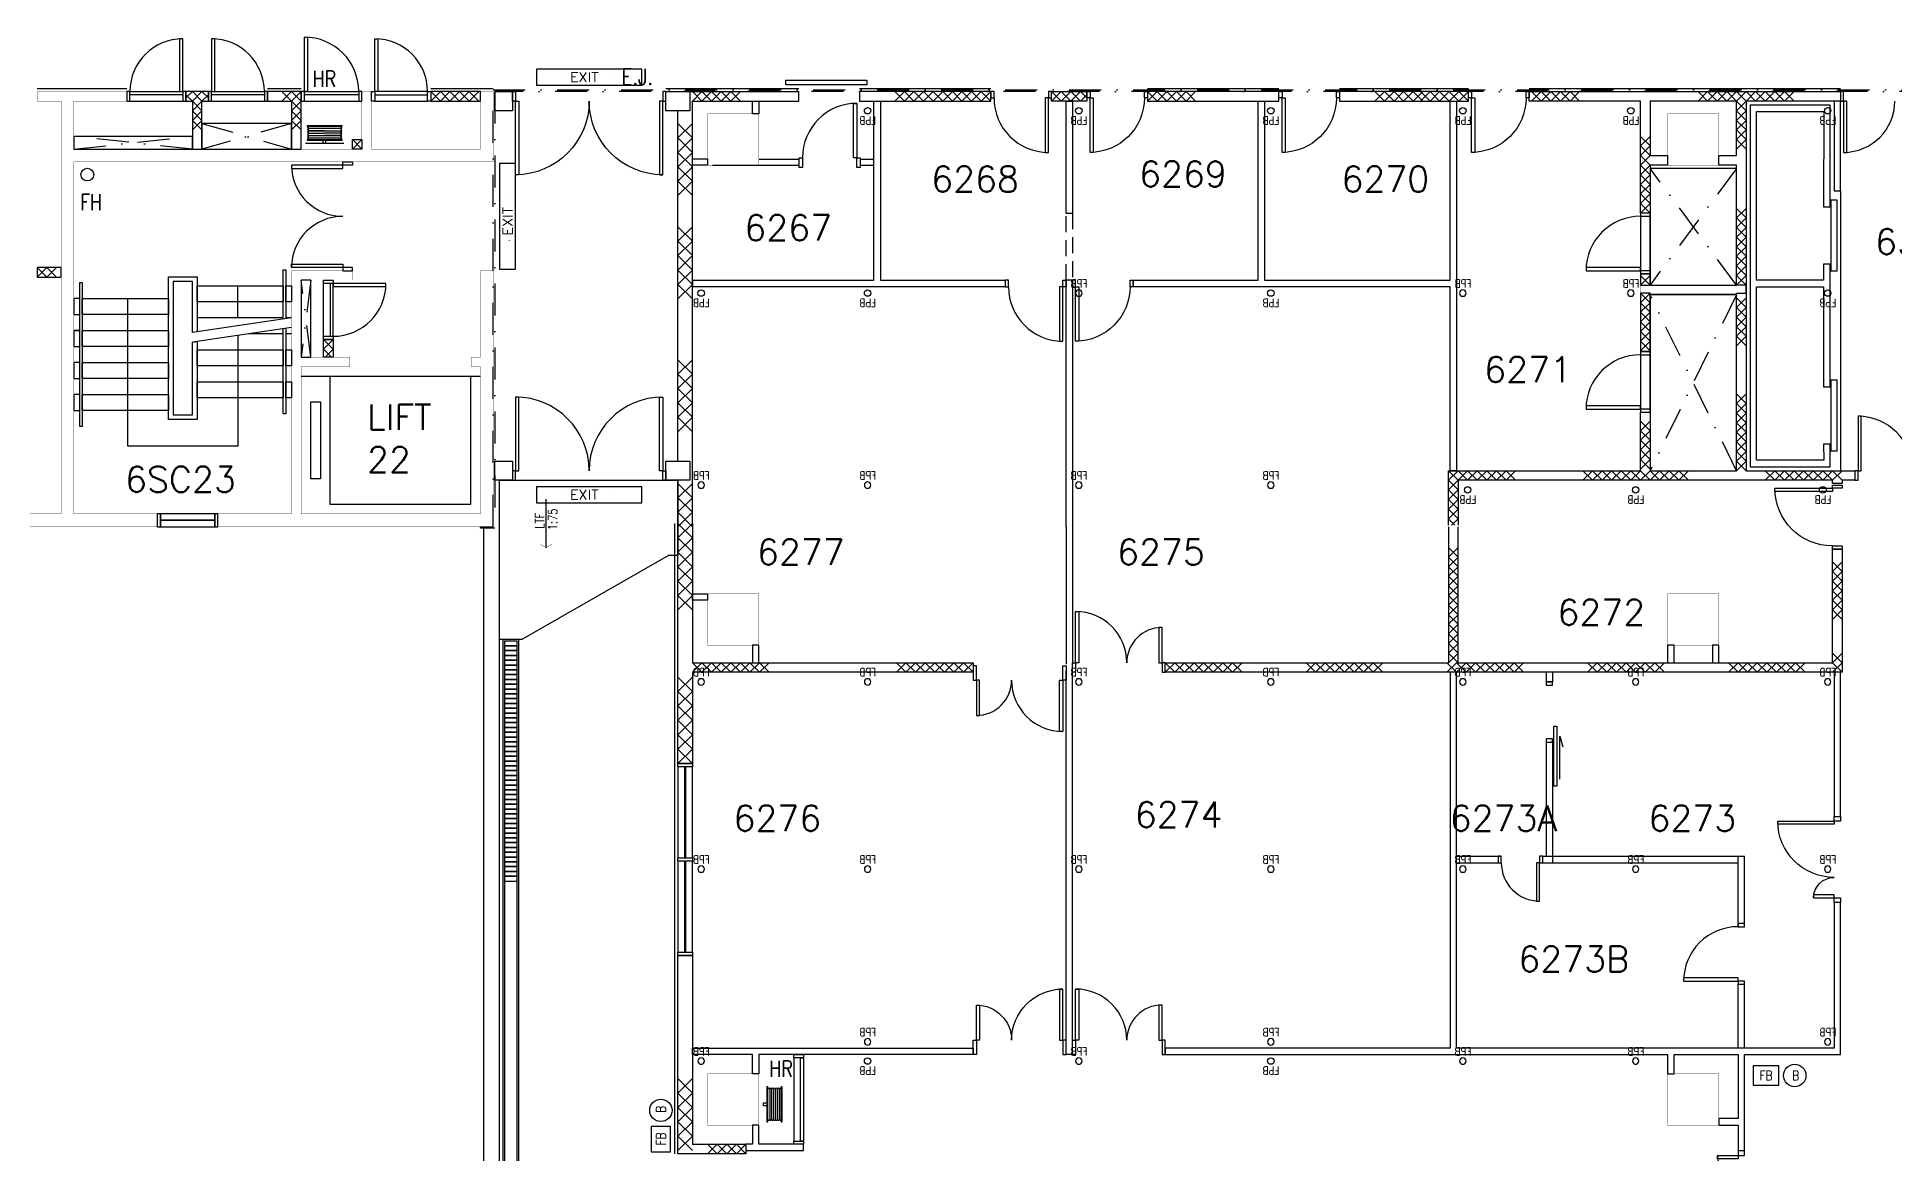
# Model space of a CAD drawing. Header units: millimetres. Extents: x -68474 to 336700, y -113450 to 53663.
# Drawn here: x 151125 to 180150, y -59350 to -41900 of the extents above; entities that cross this region are included whole.
import ezdxf

# ---------------------------------------------------------------- set-up
doc = ezdxf.new("R2010")
doc.units = ezdxf.units.MM
doc.header["$LTSCALE"] = 1000
for name, pattern in [('s5147a$0$DASHDOT', [1, 0.5, -0.25, 0, -0.25]), ('s5147a$0$DOT', [0.25, 0, -0.25]), ('s5147a$0$HIDDEN', [0.375, 0.25, -0.125])]:
    doc.linetypes.add(name, pattern=pattern)
for name, color, linetype in [('s5147a$0$11', 7, 'Continuous'), ('s5147a$0$17', 12, 'Continuous'), ('s5147a$0$20', 7, 'Continuous'), ('s5147a$0$22', 7, 'Continuous'), ('s5147a$0$23', 7, 'Continuous'), ('s5147a$0$25', 7, 'Continuous'), ('s5147a$0$30', 7, 'Continuous'), ('s5147a$0$39', 7, 'Continuous'), ('s5147a$0$41', 7, 'Continuous'), ('s5147a$0$42', 7, 'Continuous'), ('s5147a$0$45', 7, 'Continuous'), ('s5147a$0$56', 7, 'Continuous'), ('s5147a$0$6', 7, 'Continuous'), ('s5147a$0$9', 7, 'Continuous'), ('s5147a$0$EX_HAT', 7, 'Continuous'), ('s5147a$0$new_dr', 2, 'Continuous'), ('s5147a$0$ROOM-NO', 4, 'Continuous')]:
    doc.layers.add(name, color=color, linetype=linetype)
doc.styles.add('s5147a$0$STANDARD', font='romans.shx', dxfattribs={"width": 0.75})

# ---------------------------------------------------------------- blocks, each defined once
blk = doc.blocks.new('s5147a$0$CHAT15')
at = {"layer": 's5147a$0$22', "color": 14, "linetype": 'Continuous'}
for points in [[(0, 0), (0.15, 0.15), (0.3, 0), (0.45, 0.15), (0.6, 0), (0.75, 0.15)], [(0, 0.15), (0.15, 0), (0.3, 0.15), (0.45, 0), (0.6, 0.15), (0.75, 0)]]:
    blk.add_lwpolyline(points, dxfattribs=at)
blk = doc.blocks.new('s5147a$0$DM1450')
at = {"layer": 's5147a$0$30', "color": 4, "linetype": 'Continuous'}
for points in [[(0.05, 0.225), (0.05, 1.025), (0.1, 1.025), (0.1, 0.225)], [(1.4, 0.225), (1.4, 0.775), (1.35, 0.775), (1.35, 0.225)], [(0, 0), (0, 0.225), (0.05, 0.225), (0.05, 0)], [(1.45, 0), (1.45, 0.225), (1.4, 0.225), (1.4, 0)]]:
    blk.add_lwpolyline(points, close=True, dxfattribs=at)
for centre, radius, start, end in [((0.05, 0.225), 0.800001, 0, 90), ((1.400002, 0.225), 0.550001, 89.999997, 179.999997)]:
    blk.add_arc(centre, radius, start, end, dxfattribs=at)
blk = doc.blocks.new('s5147a$0$HR1')
at = {"layer": 's5147a$0$56', "color": 1, "linetype": 'Continuous'}
for p, q in [((-0.235, 0.245), (0.235, 0.245)), ((-0.235, 0.215), (0.235, 0.215)), ((-0.235, 0.185), (0.235, 0.185)), ((-0.235, 0.155), (0.235, 0.155)), ((-0.235, 0.125), (0.235, 0.125)), ((-0.235, 0.095), (0.235, 0.095))]:
    blk.add_line(p, q, dxfattribs=at)
for points in [[(-0.275, 0.275), (0.275, 0.275), (0.275, 0.29), (-0.275, 0.29)], [(-0.275, 0.05), (0.275, 0.05), (0.275, 0.065), (-0.275, 0.065)], [(-0.025, 0.05), (0.025, 0.05), (0.025, 0), (-0.025, 0)]]:
    blk.add_lwpolyline(points, close=True, dxfattribs=at)
for centre, start, end in [((-0.235, 0.26), 90, 270), ((-0.235, 0.23), 90, 270), ((-0.235, 0.2), 90, 270), ((-0.235, 0.17), 90, 270), ((-0.235, 0.14), 90, 270), ((-0.235, 0.11), 90, 270), ((-0.235, 0.08), 90, 270), ((0.235, 0.26), 270, 90), ((0.235, 0.23), 270, 90), ((0.235, 0.2), 270, 90), ((0.235, 0.17), 270, 90), ((0.235, 0.14), 270, 90), ((0.235, 0.11), 270, 90), ((0.235, 0.08), 270, 90)]:
    blk.add_arc(centre, 0.015, start, end, dxfattribs=at)
blk = doc.blocks.new('s5147a$0$H900')
at = {"layer": 's5147a$0$22', "color": 14, "linetype": 'Continuous'}
for points in [[(0, 0), (0.15, 0.15), (0.3, 0), (0.45, 0.15), (0.6, 0), (0.75, 0.15), (0.9, 0)], [(0, 0.15), (0.15, 0), (0.3, 0.15), (0.45, 0), (0.6, 0.15), (0.75, 0), (0.9, 0.15)]]:
    blk.add_lwpolyline(points, dxfattribs=at)
blk = doc.blocks.new('s5147a$0$H1200')
at = {"layer": 's5147a$0$22', "color": 14, "linetype": 'Continuous'}
for points in [[(0, 0), (0.15, 0.15), (0.3, 0), (0.45, 0.15), (0.6, 0), (0.75, 0.15), (0.9, 0), (1.05, 0.15), (1.2, 0)], [(0, 0.15), (0.15, 0), (0.3, 0.15), (0.45, 0), (0.6, 0.15), (0.75, 0), (0.9, 0.15), (1.05, 0), (1.2, 0.15)]]:
    blk.add_lwpolyline(points, dxfattribs=at)
blk = doc.blocks.new('s5147a$0$H300')
at = {"layer": 's5147a$0$22', "color": 1, "linetype": 'Continuous'}
for points in [[(0, 0), (0.15, 0.15), (0.3, 0)], [(0, 0.15), (0.15, 0), (0.3, 0.15)]]:
    blk.add_lwpolyline(points, dxfattribs=at)
blk = doc.blocks.new('s5147a$0$D1000B')
at = {"layer": 's5147a$0$30', "color": 14, "linetype": 'Continuous'}
for points in [[(0.05, 0.15), (0.1, 0.15), (0.1, 1.05), (0.05, 1.05)], [(0, 0), (0.05, 0), (0.05, 0.15), (0, 0.15)], [(0.95, 0), (1, 0), (1, 0.15), (0.95, 0.15)]]:
    blk.add_lwpolyline(points, close=True, dxfattribs=at)
blk.add_arc((0.05, 0.15), 0.9, 0, 90, dxfattribs=at)
blk = doc.blocks.new('s5147a$0$H600')
at = {"layer": 's5147a$0$22', "color": 14, "linetype": 'Continuous'}
for points in [[(0, 0), (0.15, 0.15), (0.3, 0), (0.45, 0.15), (0.6, 0)], [(0, 0.15), (0.15, 0), (0.3, 0.15), (0.45, 0), (0.6, 0.15)]]:
    blk.add_lwpolyline(points, dxfattribs=at)
blk = doc.blocks.new('s5147a$0$LTF75D')
at = {"layer": 's5147a$0$45', "color": 4, "linetype": 'Continuous'}
blk.add_line((0, -0.7586), (0, 0), dxfattribs=at)
at = {"layer": 's5147a$0$45', "color": 4, "linetype": 'Continuous', "const_width": 0.005}
blk.add_lwpolyline([(-0.0912, -0.7059), (0, -0.7586), (0.0914, -0.7059)], dxfattribs=at)
at = {"layer": 's5147a$0$45', "color": 4, "linetype": 'Continuous', "style": 's5147a$0$STANDARD', "width": 0.800142}
for s, p in [('LTF', (-0.0303, -0.4608)), ('1:75', (0.1735, -0.4844))]:
    blk.add_text(s, height=0.1406, rotation=90, dxfattribs=at).set_placement(p)
blk = doc.blocks.new('s5147a$0$FBB')
at = {"layer": 's5147a$0$56', "color": 1, "linetype": 'Continuous'}
blk.add_lwpolyline([(0, 0), (0.4, 0), (0.4, 0.3), (0, 0.3)], close=True, dxfattribs=at)
blk.add_circle((0.649901, 0.1497), 0.175, dxfattribs=at)
at = {"layer": 's5147a$0$56', "color": 1, "linetype": 'Continuous', "style": 's5147a$0$STANDARD', "width": 0.8}
for s, p in [('FB', (0.1007, 0.0747)), ('B', (0.6102, 0.0747))]:
    blk.add_text(s, height=0.15, dxfattribs=at).set_placement(p)
blk = doc.blocks.new('s5147a$0$FPB')
at = {"layer": 's5147a$0$45', "color": 15, "linetype": 'Continuous'}
blk.add_circle((0, 0), 0.05, dxfattribs=at)
at = {"layer": 's5147a$0$45', "color": 15, "linetype": 'Continuous', "style": 's5147a$0$STANDARD', "width": 0.8}
blk.add_text('FPB', height=0.125, dxfattribs=at).set_placement((-0.1323, 0.0875))
blk = doc.blocks.new('s5147a$0$D37')
at = {"layer": 's5147a$0$41', "color": 14, "linetype": 'Continuous'}
for points in [[(0.073, 0.1), (0.123, 0.1), (0.123, 0.98), (0.073, 0.98)], [(1.273, 0.1), (1.223, 0.1), (1.223, 0.42), (1.273, 0.42)], [(0, 0), (0.073, 0), (0.073, 0.1), (0, 0.1)], [(1.273, 0), (1.346, 0), (1.346, 0.1), (1.273, 0.1)]]:
    blk.add_lwpolyline(points, close=True, dxfattribs=at)
for centre, radius, start, end in [((0.073, 0.1), 0.880001, 0, 90), ((1.273002, 0.1), 0.320001, 90, 180)]:
    blk.add_arc(centre, radius, start, end, dxfattribs=at)
blk = doc.blocks.new('s5147a$0$D1700B')
at = {"layer": 's5147a$0$30', "color": 4, "linetype": 'Continuous'}
for points in [[(0, 0), (0.05, 0), (0.05, 0.95), (0.1, 0.95), (0.1, 0.15), (0, 0.15), (0, 0)], [(1.7, 0), (1.65, 0), (1.65, 0.95), (1.6, 0.95), (1.6, 0.15), (1.7, 0.15), (1.7, 0)]]:
    blk.add_lwpolyline(points, dxfattribs=at)
for centre, start, end in [((0.05, 0.15), 0, 90), ((1.650003, 0.15), 90, 180)]:
    blk.add_arc(centre, 0.800001, start, end, dxfattribs=at)
blk = doc.blocks.new('s5147a$0$HAT15')
at = {"layer": 's5147a$0$22', "color": 14, "linetype": 'Continuous'}
for p, q in [((0, 0), (0.15, 0.15)), ((0, 0.15), (0.15, 0))]:
    blk.add_line(p, q, dxfattribs=at)
blk = doc.blocks.new('s5147a$0$D950A')
at = {"layer": 's5147a$0$41', "color": 8, "linetype": 'Continuous'}
for points in [[(0.05, 0.1), (0.1, 0.1), (0.1, 0.95), (0.05, 0.95)], [(0.05, 0.1), (0, 0.1), (0, 0), (0.05, 0)], [(0.95, 0.1), (0.9, 0.1), (0.9, 0), (0.95, 0)]]:
    blk.add_lwpolyline(points, close=True, dxfattribs=at)
blk.add_arc((0.05, 0.1), 0.85, 0, 90, dxfattribs=at)
blk = doc.blocks.new('s5147a$0$D950')
at = {"layer": 's5147a$0$41', "color": 8, "linetype": 'Continuous'}
for points in [[(0.1, 0.95), (0.05, 0.95), (0.05, 0), (0, 0), (0, 0.1), (0.1, 0.1)], [(0.9, 0), (0.95, 0), (0.95, 0.1), (0.9, 0.1)]]:
    blk.add_lwpolyline(points, close=True, dxfattribs=at)
blk.add_arc((0.05, 0.1), 0.85, 0, 90, dxfattribs=at)
blk = doc.blocks.new('s5147a$0$D2400B')
at = {"layer": 's5147a$0$30', "color": 14, "linetype": 'Continuous'}
for points in [[(0.05, 0.15), (0.1, 0.15), (0.1, 1.3), (0.05, 1.3)], [(2.35, 0.15), (2.3, 0.15), (2.3, 1.3), (2.35, 1.3)], [(0, 0), (0.05, 0), (0.05, 0.15), (0, 0.15)], [(2.4, 0), (2.35, 0), (2.35, 0.15), (2.4, 0.15)]]:
    blk.add_lwpolyline(points, close=True, dxfattribs=at)
for centre, start, end in [((0.05, 0.15), 0, 90), ((2.350004, 0.15), 90, 180)]:
    blk.add_arc(centre, 1.150002, start, end, dxfattribs=at)
blk = doc.blocks.new('s5147a$0$H750')
at = {"layer": 's5147a$0$22', "color": 1, "linetype": 'Continuous'}
for points in [[(0, 0.15), (0.15, 0), (0.3, 0.15), (0.45, 0), (0.6, 0.15), (0.75, 0)], [(0, 0), (0.15, 0.15), (0.3, 0), (0.45, 0.15), (0.6, 0), (0.75, 0.15)]]:
    blk.add_lwpolyline(points, dxfattribs=at)
blk = doc.blocks.new('s5147a$0$H450')
at = {"layer": 's5147a$0$22', "color": 14, "linetype": 'Continuous'}
for points in [[(0, 0.15), (0.15, 0), (0.3, 0.15), (0.45, 0)], [(0, 0), (0.15, 0.15), (0.3, 0), (0.45, 0.15)]]:
    blk.add_lwpolyline(points, dxfattribs=at)
blk = doc.blocks.new('s5147a$0$D950B')
at = {"layer": 's5147a$0$30', "color": 14, "linetype": 'Continuous'}
for points in [[(0.05, 0.15), (0.1, 0.15), (0.1, 1), (0.05, 1)], [(0.05, 0.15), (0, 0.15), (0, 0), (0.05, 0)], [(0.95, 0.15), (0.9, 0.15), (0.9, 0), (0.95, 0)]]:
    blk.add_lwpolyline(points, close=True, dxfattribs=at)
blk.add_arc((0.05, 0.15), 0.85, 0, 90, dxfattribs=at)
blk = doc.blocks.new('s5147a$0$H150')
at = {"layer": 's5147a$0$22', "color": 1, "linetype": 'Continuous'}
for p, q in [((0, 0), (0.15, 0.15)), ((0, 0.15), (0.15, 0))]:
    blk.add_line(p, q, dxfattribs=at)
blk = doc.blocks.new('s5147a$0$EXIT')
at = {"layer": 's5147a$0$39', "color": 1, "linetype": 'Continuous'}
blk.add_lwpolyline([(-0.825, -0.25), (0.825, -0.25), (0.825, 0), (-0.825, 0)], close=True, dxfattribs=at)
at = {"layer": 's5147a$0$39', "color": 1, "linetype": 's5147a$0$DOT'}
for centre in [(-0.375001, -0.125), (0.375001, -0.125)]:
    blk.add_circle(centre, 0.025, dxfattribs=at)
at = {"layer": 's5147a$0$39', "color": 1, "linetype": 'Continuous', "style": 's5147a$0$STANDARD', "width": 1.1}
blk.add_text('EXIT', height=0.15, dxfattribs=at).set_placement((-0.3001, -0.2))
blk = doc.blocks.new('s5147a$0$HR')
at = {"layer": 's5147a$0$56', "color": 1, "linetype": 'Continuous'}
for p, q in [((-0.3, 0), (0.3, 0)), ((0.249, -0.0595), (-0.2491, -0.0671)), ((0.249, -0.0863), (-0.2491, -0.0939)), ((0.249, -0.1131), (-0.2491, -0.1207)), ((0.249, -0.1399), (-0.2491, -0.1475)), ((0.249, -0.1667), (-0.2491, -0.1743)), ((-0.2491, -0.201), (0.249, -0.1934)), ((0.249, -0.2202), (-0.2491, -0.2278)), ((0.249, -0.247), (-0.2491, -0.2546))]:
    blk.add_line(p, q, dxfattribs=at)
for points in [[(-0.275, -0.0575), (-0.275, -0.045), (0.275, -0.045), (0.275, -0.0575)], [(0.275, -0.2575), (0.275, -0.27), (-0.275, -0.27), (-0.275, -0.2575)], [(0.02, -0.0001), (0.02, -0.045), (-0.03, -0.045), (-0.03, -0.0001)]]:
    blk.add_lwpolyline(points, close=True, dxfattribs=at)
for centre, start, end in [((-0.2491, -0.08055), 89.999978, 269.999972), ((-0.2491, -0.107336), 89.999978, 269.999972), ((-0.2491, -0.134122), 89.999978, 269.999972), ((-0.2491, -0.160907), 89.999978, 269.999972), ((-0.2491, -0.187693), 89.999978, 269.999972), ((-0.2491, -0.214479), 89.999978, 269.999972), ((-0.2491, -0.241265), 89.999978, 269.999972), ((0.249, -0.07295), 270.000028, 90.000022), ((0.249, -0.099736), 270.000028, 90.000022), ((0.249, -0.126522), 270.000028, 90.000022), ((0.249, -0.153307), 270.000028, 90.000022), ((0.249, -0.180093), 270.000028, 90.000022), ((0.249, -0.206879), 270.000028, 90.000022), ((0.249, -0.233665), 270.000028, 90.000022)]:
    blk.add_arc(centre, 0.013393, start, end, dxfattribs=at)
at = {"layer": 's5147a$0$56', "color": 1, "linetype": 'Continuous', "style": 's5147a$0$STANDARD'}
blk.add_text('J.D.K.', height=0.0003, dxfattribs=at).set_placement((-0.2732, -0.2696))

msp = doc.modelspace()

# ---------------------------------------------------------------- linework, layer by layer
for p, q in [((163931.9, -42934.8), (163931.9, -43784.8)), ((163031.9, -43934.8), (163031.9, -43784.8)), ((163931.9, -43934.8), (163931.9, -43784.8))]:
    msp.add_line(p, q)
at = {"layer": 's5147a$0$11', "color": 14, "linetype": 's5147a$0$DASHDOT'}
for p, q in [((151700, -43650), (153550, -43450)), ((153550, -43650), (151700, -43450)), ((153700, -43250), (155100, -43650)), ((155100, -43250), (153700, -43650)), ((155399.6, -46900), (155249.6, -45700)), ((155399.6, -45700), (155250, -46900))]:
    msp.add_line(p, q, dxfattribs=at)
at = {"layer": 's5147a$0$11', "color": 2, "linetype": 's5147a$0$DASHDOT'}
for p, q in [((156200, -43500), (156050, -43650)), ((156050, -43500), (156200, -43650))]:
    msp.add_line(p, q, dxfattribs=at)
at = {"layer": 's5147a$0$11', "color": 14, "linetype": 'Continuous'}
msp.add_line((155250, -47200), (158050, -47200), dxfattribs=at)
at = {"layer": 's5147a$0$11', "color": 3, "linetype": 'Continuous', "const_width": 5}
for points in [[(153000, -49350), (153000, -49550), (148950, -49550), (148950, -49350), (151500, -49350), (151500, -42900), (151125, -42900), (151125, -42750), (152525, -42750), (152525, -42900), (151700, -42900), (151700, -43650), (156200, -43650), (156200, -42750), (156350, -42750), (156350, -43650), (158050, -43650), (158050, -42750), (158250, -42750), (158250, -43850), (151700, -43850), (151699.4, -49350), (153000, -49350)], [(153950, -49550), (153950, -49350), (155099.4, -49350), (155099.4, -45550), (156050, -45550), (156050, -45700), (155249.6, -45700), (155250, -46900), (156010, -46900), (156010, -47050), (155250, -47050), (155250, -49350), (158050, -49350), (158050, -47050), (157910, -47050), (157910, -46900), (158050, -46900), (158050, -45550), (158250, -45550), (158250, -49550), (153950, -49550)]]:
    msp.add_lwpolyline(points, dxfattribs=at)
at = {"layer": 's5147a$0$11', "color": 14, "linetype": 'Continuous'}
for points in [[(153450, -42750), (153450, -42900), (153550, -42900), (153550, -43650), (153700, -43650), (153700, -42900), (153800, -42900), (153800, -42750)], [(154725, -42750), (154725, -42900), (155100, -42900), (155100, -43650), (155250, -43650), (155250, -42750)], [(151125, -45650), (151500, -45650), (151500, -45500), (151125, -45500)]]:
    msp.add_lwpolyline(points, close=True, dxfattribs=at)
at = {"layer": 's5147a$0$11', "color": 2, "linetype": 'Continuous'}
for points in [[(151700, -43650), (153550, -43650), (153550, -43450), (151700, -43450)], [(153700, -43650), (155100, -43650), (155100, -43250), (153700, -43250)], [(156200, -43650), (156050, -43650), (156050, -43500), (156200, -43500)], [(155250, -46900), (155399.6, -46900), (155399.6, -45700), (155250, -45700)]]:
    msp.add_lwpolyline(points, close=True, dxfattribs=at)
at = {"layer": 's5147a$0$17', "color": 14, "linetype": 'Continuous'}
for p, q in [((164200, -45700), (164200, -42900)), ((164200, -42900), (164300, -42900)), ((164300, -42900), (164300, -45700)), ((167300, -42900), (167200, -42900)), ((167300, -42900), (167300, -44650)), ((162400, -43807.3), (163031.9, -43807.3)), ((163981.9, -43807.3), (164200, -43807.3)), ((163031.9, -43907.3), (161675.2, -43907.3)), ((164200, -43907.3), (163981.9, -43907.3)), ((179300, -44300), (179300, -48675)), ((161362, -45700), (161362, -45800)), ((161362, -45700), (164200, -45700)), ((161362, -45800), (161362, -45700)), ((166250, -45800), (161362, -45800)), ((164300, -45700), (166250, -45700)), ((166250, -45700), (166250, -45800)), ((167200, -49550), (167200, -51700)), ((174700, -51825), (174700, -51975)), ((174800, -51825), (174800, -51975)), ((174700, -51975), (174800, -51975)), ((174700, -52915), (174700, -54700)), ((174700, -52915), (174800, -52915)), ((174800, -52915), (174800, -54800)), ((173300, -54700), (174000, -54700)), ((173300, -54800), (174000, -54800)), ((174650, -54700), (177800, -54700)), ((174650, -54800), (174650, -54700)), ((174650, -54800), (177700, -54800)), ((177700, -55800), (177700, -54700)), ((177800, -55800), (177800, -54700)), ((177700, -57700), (177700, -56700)), ((177700, -56700), (177800, -56700)), ((177800, -57700), (177800, -56700))]:
    msp.add_line(p, q, dxfattribs=at)
at = {"layer": 's5147a$0$17'}
msp.add_line((173175, -48800), (173175, -48700), dxfattribs=at)
at = {"layer": 's5147a$0$17', "color": 14}
msp.add_lwpolyline([(164086.1, -42647.2), (162824.6, -42647.2), (162824.6, -42572.4), (164086.1, -42572.4)], close=True, dxfattribs=at)
at = {"layer": 's5147a$0$17', "color": 14, "linetype": 'Continuous'}
for points in [[(162400, -43100), (162300, -43100), (162300, -42900), (162400, -42900)], [(168250, -45800), (168250, -45700), (170200, -45700), (170200, -42900), (170300, -42900), (170300, -45700), (173200, -45700), (173200, -42900), (173303.2, -42900), (173300, -48675), (173200, -48675), (173200, -45800)], [(179300, -42900), (179200.4, -42900), (179200.4, -44300), (179300, -44300)], [(161600, -43900), (161362, -43900), (161362, -43800), (161600, -43800)], [(179147.5, -45549.6), (179247.5, -45549.6), (179247.5, -44449.6), (179147.5, -44449.6)], [(179147.8, -48362.5), (179247.8, -48362.5), (179247.8, -47262.5), (179147.8, -47262.5)], [(161362, -50600), (161600, -50600), (161600, -50700), (161362, -50700)], [(179200, -54077), (179300, -54077), (179300, -51825), (179200, -51825)], [(161362, -57700), (165750, -57700), (165750, -57800), (162400, -57800), (162400, -58100), (162300, -58100), (162300, -57800), (161362, -57800)], [(162200, -59300), (163100, -59300), (163100, -59200), (162400, -59200), (162400, -58900), (162300, -58900), (162300, -59200), (162200, -59200)]]:
    msp.add_lwpolyline(points, close=True, dxfattribs=at)
for points in [[(167200, -44650), (167200, -42900), (167300, -42900), (167300, -44650)], [(179137.5, -44549.6), (179137.9, -42962.5), (177887.5, -42962.5), (177887.5, -45799.6), (177887.5, -48612.5), (179137.9, -48612.5), (179137.8, -48262.5), (179037.8, -48262.5), (179037.9, -48512.5), (177987.5, -48512.5), (177987.5, -45799.6), (179037.5, -45799.6), (179037.8, -47362.5), (179137.8, -47362.5), (179137.5, -45449.6), (179037.5, -45449.6), (179037.5, -45699.6), (177987.5, -45699.6), (177987.5, -43062.5), (179037.9, -43062.5), (179037.5, -44549.6), (179137.5, -44549.6)], [(167200, -49550), (167200, -45700)], [(167300, -45700), (167300, -49550)], [(167300, -49550), (167300, -51700), (167300, -51700)], [(162400, -51675), (162400, -51400), (162300, -51400), (162300, -51675)], [(176700, -51675), (176700, -51400), (176600, -51400), (176600, -51675)], [(177400, -51675), (177400, -51400), (177300, -51400), (177300, -51675)], [(167300, -57800), (167200, -57800), (167200, -51800)], [(167300, -57800), (167300, -51800), (167300, -51800)], [(173200, -51825), (173200, -57700), (168750, -57700), (168750, -57800), (171725, -57800), (176600, -57800), (176600, -58100), (176700, -58100), (176700, -57800), (177700, -57800), (177700, -58800), (177400, -58800), (177400, -58900), (177700, -58900), (177700, -59300), (177800, -59300), (177800, -57800), (179300, -57800), (179300, -55423), (179200, -55423), (179200, -57700), (173300, -57700), (173300, -51825)]]:
    msp.add_lwpolyline(points, dxfattribs=at)
at = {"layer": 's5147a$0$17', "linetype": 's5147a$0$HIDDEN'}
msp.add_lwpolyline([(167200, -44650), (167300, -44650), (167300, -45700), (167200, -45700)], close=True, dxfattribs=at)
at = {"layer": 's5147a$0$20', "color": 14, "linetype": 'Continuous'}
for p, q in [((163025, -42900), (163025, -42750)), ((173175, -49550), (173175, -51675)), ((173325, -51675), (173325, -49550))]:
    msp.add_line(p, q, dxfattribs=at)
at = {"layer": 's5147a$0$20', "color": 14, "linetype": 's5147a$0$DASHDOT'}
for p, q in [((177675, -43950), (176325, -45775)), ((177675, -45775), (176325, -43950)), ((177675, -48675), (176325, -45925)), ((177675, -45925), (176325, -48675))]:
    msp.add_line(p, q, dxfattribs=at)
at = {"layer": 's5147a$0$20', "color": 1, "linetype": 'Continuous'}
for points in [[(158050.2, -42750), (157275.2, -42750), (157275.2, -42900), (158050.2, -42900)], [(155600, -46625), (155750, -46625), (155750, -46900), (155600, -46900)]]:
    msp.add_lwpolyline(points, close=True, dxfattribs=at)
at = {"layer": 's5147a$0$20', "color": 2, "linetype": 'Continuous'}
for points in [[(158549.9, -43050), (158275, -43050), (158275, -42750), (158549.9, -42750)], [(160949.9, -42750), (161325, -42750), (161325, -43050), (160949.9, -43050)], [(158549.8, -48825), (158274.9, -48825), (158274.9, -48525), (158549.8, -48525)], [(160949.8, -48525), (161324.9, -48525), (161324.9, -48825), (160949.8, -48825)]]:
    msp.add_lwpolyline(points, close=True, dxfattribs=at)
at = {"layer": 's5147a$0$20', "color": 14, "linetype": 'Continuous'}
for points in [[(161137, -49550), (161137, -48825), (160949.8, -48825), (160949.8, -48525), (161137, -48525), (161137, -43050), (160949.9, -43050), (160949.9, -42750), (163025, -42750)], [(161362, -49550), (161362, -42900), (163025, -42900)], [(173175, -49525), (173175, -48675), (176175, -48675), (176175, -47762.5), (176325, -47762.5), (176325, -48675), (177675, -48675), (177675, -45900), (177825, -45900), (177825, -45775), (177675, -45775), (177675, -43900), (177400, -43900), (177400, -43750), (177675, -43750), (177675, -42900), (176325, -42900), (176325, -43750), (176600, -43750), (176600, -43900), (176325, -43900), (176325, -44650), (176175, -44650), (176175, -42900), (174438, -42900), (174438, -42750), (179300, -42750), (179300, -42900), (177825, -42900), (177825, -48675), (179325, -48675), (179525, -48675), (179525, -48825), (179325, -48825), (179325, -48875), (179175, -48875), (179175, -48825), (173325, -48825), (173325, -49525)], [(161362, -53250), (161137, -53250), (161137, -49500)], [(161362, -49500), (161362, -51675), (165750, -51675), (165750, -51825), (161362, -51825), (161362, -53250)], [(173325, -51675), (179175, -51675), (179175, -49900), (179325, -49900), (179325, -51825), (168750, -51825), (168750, -51675), (173175, -51675)], [(161362, -56250), (161362, -59200), (162200, -59200), (162200, -59350), (161137, -59350), (161137, -56250), (161362, -56250)]]:
    msp.add_lwpolyline(points, dxfattribs=at)
for points in [[(163975, -42900), (166025, -42900), (166025, -42750), (163975, -42750)], [(166975, -42750), (167525, -42750), (167525, -42900), (166975, -42900)], [(168475, -42900), (170525, -42900), (170525, -42750), (168475, -42750)], [(171475, -42900), (173488, -42900), (173488, -42750), (171475, -42750)], [(176325, -45775), (177675, -45775), (177675, -43950), (176325, -43950)], [(176175, -45775), (176325, -45775), (176325, -45600), (176175, -45600)], [(176175, -46812.5), (176325, -46812.5), (176325, -45900), (176175, -45900)], [(176325, -48675), (177675, -48675), (177675, -45925), (176325, -45925)]]:
    msp.add_lwpolyline(points, close=True, dxfattribs=at)
at = {"layer": 's5147a$0$20', "color": 14, "linetype": 'Continuous', "const_width": 5}
msp.add_lwpolyline([(176175, -45775), (177825, -45775), (177825, -45900), (176175, -45900)], close=True, dxfattribs=at)
at = {"layer": 's5147a$0$22', "color": 1, "linetype": 'Continuous'}
for p, q in [((153450, -42850), (153550, -42750)), ((153450, -42800), (153550, -42900)), ((153700, -42750), (153800, -42850)), ((153700, -42900), (153800, -42800))]:
    msp.add_line(p, q, dxfattribs=at)
at = {"layer": 's5147a$0$22', "color": 14, "linetype": 'Continuous'}
for p, q in [((167125, -42750), (166975, -42900)), ((167125, -42900), (166975, -42750)), ((167275, -42900), (167125, -42750)), ((167275, -42750), (167125, -42900)), ((167425, -42750), (167275, -42900)), ((167425, -42900), (167275, -42750)), ((167525, -42850), (167425, -42750)), ((167525, -42800), (167425, -42900))]:
    msp.add_line(p, q, dxfattribs=at)
at = {"layer": 's5147a$0$22', "color": 1, "linetype": 'Continuous'}
for points in [[(155725, -46900), (155600, -46775), (155750, -46625)], [(155625, -46900), (155750, -46775), (155600, -46625)]]:
    msp.add_lwpolyline(points, dxfattribs=at)
at = {"layer": 's5147a$0$22', "color": 14, "linetype": 'Continuous'}
for points in [[(173275, -49525), (173175, -49425), (173325, -49275), (173175, -49125), (173325, -48975), (173175, -48825), (173325, -48675)], [(173225, -49525), (173325, -49425), (173175, -49275), (173325, -49125), (173175, -48975), (173325, -48825), (173175, -48675)]]:
    msp.add_lwpolyline(points, dxfattribs=at)
at = {"layer": 's5147a$0$23', "color": 14, "linetype": 'Continuous'}
for points in [[(158250, -72949.8), (158350, -72949.8), (158350.2, -48825)], [(158100.2, -49550), (158100.2, -71799.8), (158350, -71799.8)]]:
    msp.add_lwpolyline(points, dxfattribs=at)
at = {"layer": 's5147a$0$23', "color": 10, "linetype": 'Continuous'}
for points in [[(153000, -49550), (153050, -49550), (153050, -49350), (153000, -49350)], [(153050, -49445), (153900, -49445), (153900, -49350), (153050, -49350)], [(153050, -49550), (153900, -49550), (153900, -49455), (153050, -49455)], [(153900, -49550), (153950, -49550), (153950, -49350), (153900, -49350)], [(161362, -53300), (161137, -53300), (161137, -53250), (161362, -53250)], [(161243.8, -53300), (161137, -53300), (161137, -54725), (161243.8, -54725)], [(161362, -53300), (161255.1, -53300), (161255.1, -54725), (161362, -54725)], [(161362, -54775), (161137, -54775), (161137, -54725), (161362, -54725)], [(161243.8, -54775), (161137, -54775), (161137, -56200), (161243.8, -56200)], [(161362, -54775), (161255.1, -54775), (161255.1, -56200), (161362, -56200)], [(161362, -56250), (161137, -56250), (161137, -56200), (161362, -56200)]]:
    msp.add_lwpolyline(points, close=True, dxfattribs=at)
at = {"layer": 's5147a$0$25', "color": 10, "linetype": 'Continuous'}
for p, q in [((151125, -42700), (152525, -42700)), ((154725, -42700), (155250, -42700)), ((157275.2, -42700), (158250, -42700)), ((160949.9, -42700), (163025, -42700)), ((163975, -42700), (166025, -42700)), ((168475, -42700), (170525, -42700)), ((171475, -42700), (173488, -42700)), ((174438, -42700), (179300, -42700)), ((154259.4, -46285), (154259.4, -45785)), ((152539.8, -48289.5), (152539.8, -45985)), ((155099.2, -46285), (153549.6, -46515.6)), ((155100, -46436.6), (153549.6, -46667.4)), ((154969.2, -46285), (153624.7, -46285)), ((155099.2, -46285), (155009.2, -46285)), ((151700, -46485), (151790, -46485)), ((154259.4, -46561.7), (154259.4, -48289.5)), ((154969.2, -46535), (154439, -46535)), ((155099.2, -46535), (155009.2, -46535)), ((151700, -46735), (151790, -46735)), ((154259.4, -48289.5), (152539.8, -48289.5))]:
    msp.add_line(p, q, dxfattribs=at)
at = {"layer": 's5147a$0$25', "color": 4, "linetype": 'Continuous'}
msp.add_line((161087, -59350), (161087, -49500), dxfattribs=at)
at = {"layer": 's5147a$0$25', "color": 14, "linetype": 'Continuous'}
for points in [[(176175, -45600), (176325, -45600), (176325, -44650), (176175, -44650)], [(176175, -47762.5), (176325, -47762.5), (176325, -46812.5), (176175, -46812.5)]]:
    msp.add_lwpolyline(points, close=True, dxfattribs=at)
at = {"layer": 's5147a$0$25', "color": 10, "linetype": 'Continuous'}
for points in [[(154969.2, -46305), (154969.2, -45535), (155009.2, -45535), (155009.2, -46298.8)], [(155009.2, -46450.6), (155009.2, -47785), (154970, -47785), (154970, -46456.6)]]:
    msp.add_lwpolyline(points, dxfattribs=at)
for points in [[(151790, -45735), (151830, -45735), (151830, -47985), (151790, -47985)], [(153624.6, -46504.4), (153549.6, -46515.6), (153550, -45720), (153249.6, -45720), (153249.6, -47800), (153549.6, -47800), (153549.6, -46667.4), (153624.6, -46656.2), (153624.6, -47875), (153174.6, -47875), (153174.6, -45645), (153625, -45645)], [(154969.2, -46035), (153624.6, -46035), (153624.6, -45785), (154969.2, -45785)], [(155099.2, -46035), (155009.2, -46035), (155009.2, -45785), (155099.2, -45785)], [(151700, -46235), (151790, -46235), (151790, -45985), (151700, -45985)], [(153174.6, -46235), (151830, -46235), (151830, -45985), (153174.6, -45985)], [(151700, -46735), (151790, -46735), (151790, -46485), (151700, -46485)], [(153174.6, -46735), (151830, -46735), (151830, -46485), (153174.6, -46485)], [(151700, -47235), (151790, -47235), (151790, -46985), (151700, -46985)], [(153174.6, -47235), (151830, -47235), (151830, -46985), (153174.6, -46985)], [(154969.2, -47035), (153624.6, -47035), (153624.6, -46785), (154969.2, -46785)], [(155099.2, -47035), (155009.2, -47035), (155009.2, -46785), (155099.2, -46785)], [(154969.2, -47535), (153624.6, -47535), (153624.6, -47285), (154969.2, -47285)], [(155099.2, -47535), (155009.2, -47535), (155009.2, -47285), (155099.2, -47285)], [(151700, -47735), (151790, -47735), (151790, -47485), (151700, -47485)], [(153174.6, -47735), (151830, -47735), (151830, -47485), (153174.6, -47485)]]:
    msp.add_lwpolyline(points, close=True, dxfattribs=at)
at = {"layer": 's5147a$0$30', "color": 7, "linetype": 'Continuous'}
for p, q in [((152575, -42900), (153400, -42900)), ((153850, -42900), (154675, -42900)), ((156400, -42900), (157225.2, -42900)), ((163881.9, -43784.8), (163881.9, -42934.8)), ((163881.9, -42934.8), (163931.9, -42934.8)), ((163031.9, -43784.8), (163081.9, -43784.8)), ((163081.9, -43784.8), (163081.9, -43934.8)), ((163931.9, -43784.8), (163881.9, -43784.8)), ((163931.9, -43784.8), (163981.9, -43784.8)), ((163981.9, -43784.8), (163981.9, -43934.8)), ((163081.9, -43934.8), (163031.9, -43934.8)), ((163981.9, -43934.8), (163931.9, -43934.8)), ((155600, -46575), (155600, -45750)), ((162950, -57850), (162950, -59150))]:
    msp.add_line(p, q, dxfattribs=at)
for points in [[(153400, -42750), (153400, -41925), (153350, -41925), (153350, -42750)], [(153850, -41925), (153850, -42750), (153900, -42750), (153900, -41925)], [(155300, -42750), (155300, -41900), (155350, -41900), (155350, -42750)], [(156400, -42750), (156400, -41924.8), (156450, -41924.8), (156450, -42750)], [(152525, -42900), (152575, -42900), (152575, -42750), (152525, -42750)], [(152575, -42750), (153400, -42750), (153400, -42800), (152575, -42800)], [(153400, -42900), (153450, -42900), (153450, -42750), (153400, -42750)], [(153800, -42900), (153850, -42900), (153850, -42750), (153800, -42750)], [(153850, -42750), (154675, -42750), (154675, -42800), (153850, -42800)], [(154675, -42900), (154725, -42900), (154725, -42750), (154675, -42750)], [(156350, -42750), (156400, -42750), (156400, -42900), (156350, -42900)], [(157225.2, -42750), (156400, -42750), (156400, -42800), (157225.2, -42800)], [(157225.2, -42750), (157275.2, -42750), (157275.2, -42900), (157225.2, -42900)], [(179300, -42750), (179300, -42900), (179350, -42900), (179350, -42750)], [(179350, -42900), (179350, -43700), (179400, -43700), (179400, -42900)], [(155749.6, -45750), (155599.6, -45750), (155599.6, -45700), (155749.6, -45700)], [(155749.6, -45750), (155701, -45750), (155701, -46575), (155749.6, -46575)], [(155749.6, -45750), (155749.6, -45798.6), (156574.6, -45798.6), (156574.6, -45750)], [(155750, -46625), (155600, -46625), (155600, -46575), (155750, -46575)], [(167350, -51675), (167350, -50875), (167400, -50875), (167400, -51675)], [(168700, -51675), (168700, -51125), (168650, -51125), (168650, -51675)], [(167300, -51825), (167300, -51675), (167350, -51675), (167350, -51825)], [(168750, -51825), (168750, -51675), (168700, -51675), (168700, -51825)], [(163100, -57850), (162950, -57850), (162950, -57800), (163100, -57800)], [(163100, -59150), (163050, -59150), (163050, -57850), (163100, -57850)], [(163100, -59200), (162950, -59200), (162950, -59150), (163100, -59150)]]:
    msp.add_lwpolyline(points, close=True, dxfattribs=at)
for centre, radius, start, end in [((153400, -42750), 825, 90, 180), ((153850, -42750), 825, 0, 90), ((155300, -42750), 850, 0, 90), ((156400, -42750), 825.2, 0, 90), ((179350, -42900), 800, 270, 0), ((155749.6, -45750), 825, 270.02778, 0), ((167350, -51675), 800, 0, 90), ((168700, -51675), 550, 90, 180)]:
    msp.add_arc(centre, radius, start, end, dxfattribs=at)
msp.add_ellipse((163931.9, -43784.8), major_axis=(601, 601), ratio=1, start_param=0.7853982, end_param=2.3561945, dxfattribs=at)
at = {"layer": 's5147a$0$41', "color": 8, "linetype": 'Continuous'}
for p, q in [((174000, -54700), (173950, -54700)), ((173950, -54700), (173950, -54800)), ((173950, -54800), (174000, -54800)), ((174000, -54800), (174000, -54700)), ((174600, -54800), (174550, -54800)), ((174550, -54800), (174550, -55400)), ((174650, -54700), (174600, -54700)), ((174600, -54700), (174600, -54800)), ((174600, -55400), (174600, -54800)), ((174600, -54800), (174650, -54800)), ((174650, -54800), (174650, -54700)), ((174550, -55400), (174600, -55400))]:
    msp.add_line(p, q, dxfattribs=at)
msp.add_ellipse((174600, -54800), major_axis=(-424.3, 424.3), ratio=1, start_param=0.7853982, end_param=2.3561945, dxfattribs=at)
at = {"layer": 's5147a$0$42', "color": 14, "linetype": 'Continuous'}
msp.add_lwpolyline([(155700, -47200), (155700, -49200), (157900, -49200), (157900, -47200)], dxfattribs=at)
msp.add_lwpolyline([(155400, -47600), (155550, -47600), (155550, -48800), (155400, -48800)], close=True, dxfattribs=at)
at = {"layer": 's5147a$0$45', "color": 4, "linetype": 'Continuous'}
msp.add_lwpolyline([(158350.2, -48825), (161136.5, -48825), (161137.7, -50000), (160987.7, -50000), (158700.2, -51312), (158350.2, -51312)], dxfattribs=at)
at = {"layer": 's5147a$0$45', "color": 14, "linetype": 'Continuous'}
for points in [[(158400.8, -108749.8), (158650.4, -108749.8), (158650.8, -51312), (158400.8, -51312)], [(158425.8, -108724.8), (158625.4, -108724.8), (158625.8, -51337), (158425.8, -51337)], [(158625.8, -51337), (158425.8, -51337), (158425.8, -51412), (158625.8, -51412)], [(158625.8, -51412), (158425.8, -51412), (158425.8, -51487), (158625.8, -51487)], [(158625.8, -51487), (158425.8, -51487), (158425.8, -51562), (158625.8, -51562)], [(158625.8, -51562), (158425.8, -51562), (158425.8, -51637), (158625.8, -51637)], [(158625.8, -51637), (158425.8, -51637), (158425.8, -51712), (158625.8, -51712)], [(158625.8, -51712), (158425.8, -51712), (158425.8, -51787), (158625.8, -51787)], [(158625.8, -51787), (158425.8, -51787), (158425.8, -51862), (158625.8, -51862)], [(158625.8, -51862), (158425.8, -51862), (158425.8, -51937), (158625.8, -51937)], [(158625.8, -51937), (158425.8, -51937), (158425.8, -52012), (158625.8, -52012)], [(158625.8, -52012), (158425.8, -52012), (158425.8, -52087), (158625.8, -52087)], [(158625.8, -52087), (158425.8, -52087), (158425.8, -52162), (158625.8, -52162)], [(158625.8, -52162), (158425.8, -52162), (158425.8, -52237), (158625.8, -52237)], [(158625.8, -52237), (158425.8, -52237), (158425.8, -52312), (158625.8, -52312)], [(158625.8, -52312), (158425.8, -52312), (158425.8, -52387), (158625.8, -52387)], [(158625.8, -52387), (158425.8, -52387), (158425.8, -52462), (158625.8, -52462)], [(158625.8, -52462), (158425.8, -52462), (158425.8, -52537), (158625.8, -52537)], [(158625.8, -52537), (158425.8, -52537), (158425.8, -52612), (158625.8, -52612)], [(158625.8, -52612), (158425.8, -52612), (158425.8, -52687), (158625.8, -52687)], [(158625.8, -52687), (158425.8, -52687), (158425.8, -52762), (158625.8, -52762)], [(158625.8, -52762), (158425.8, -52762), (158425.8, -52837), (158625.8, -52837)], [(158625.8, -52837), (158425.8, -52837), (158425.8, -52912), (158625.8, -52912)], [(158625.8, -52912), (158425.8, -52912), (158425.8, -52987), (158625.8, -52987)], [(158625.8, -52987), (158425.8, -52987), (158425.8, -53062), (158625.8, -53062)], [(158625.8, -53062), (158425.8, -53062), (158425.8, -53137), (158625.8, -53137)], [(158625.8, -53137), (158425.8, -53137), (158425.8, -53212), (158625.8, -53212)], [(158625.8, -53212), (158425.8, -53212), (158425.8, -53287), (158625.8, -53287)], [(158625.8, -53287), (158425.8, -53287), (158425.8, -53362), (158625.8, -53362)], [(158625.8, -53362), (158425.8, -53362), (158425.8, -53437), (158625.8, -53437)], [(158625.8, -53437), (158425.8, -53437), (158425.8, -53512), (158625.8, -53512)], [(158625.8, -53512), (158425.8, -53512), (158425.8, -53587), (158625.8, -53587)], [(158625.8, -53587), (158425.8, -53587), (158425.8, -53662), (158625.8, -53662)], [(158625.8, -53662), (158425.8, -53662), (158425.8, -53737), (158625.8, -53737)], [(158625.8, -53737), (158425.8, -53737), (158425.8, -53812), (158625.8, -53812)], [(158625.8, -53812), (158425.8, -53812), (158425.8, -53887), (158625.8, -53887)], [(158625.8, -53887), (158425.8, -53887), (158425.8, -53962), (158625.8, -53962)], [(158625.8, -53962), (158425.8, -53962), (158425.8, -54037), (158625.8, -54037)], [(158625.8, -54037), (158425.8, -54037), (158425.8, -54112), (158625.8, -54112)], [(158625.8, -54112), (158425.8, -54112), (158425.8, -54187), (158625.8, -54187)], [(158625.8, -54187), (158425.8, -54187), (158425.8, -54262), (158625.8, -54262)], [(158625.8, -54262), (158425.8, -54262), (158425.8, -54337), (158625.8, -54337)], [(158625.8, -54337), (158425.8, -54337), (158425.8, -54412), (158625.8, -54412)], [(158625.8, -54412), (158425.8, -54412), (158425.8, -54487), (158625.8, -54487)], [(158625.8, -54487), (158425.8, -54487), (158425.8, -54562), (158625.8, -54562)], [(158625.8, -54562), (158425.8, -54562), (158425.8, -54637), (158625.8, -54637)], [(158625.8, -54637), (158425.8, -54637), (158425.8, -54712), (158625.8, -54712)], [(158625.8, -54712), (158425.8, -54712), (158425.8, -54787), (158625.8, -54787)], [(158625.8, -54787), (158425.8, -54787), (158425.8, -54862), (158625.8, -54862)], [(158625.8, -54862), (158425.8, -54862), (158425.8, -54937), (158625.8, -54937)], [(158625.8, -54937), (158425.8, -54937), (158425.8, -55012), (158625.8, -55012)], [(158625.8, -55012), (158425.8, -55012), (158425.8, -55087), (158625.8, -55087)]]:
    msp.add_lwpolyline(points, close=True, dxfattribs=at)
at = {"layer": 's5147a$0$56', "color": 4, "linetype": 'Continuous'}
msp.add_line((155300, -42900), (156150, -42900), dxfattribs=at)
for points in [[(155250, -42900), (155300, -42900), (155300, -42750), (155250, -42750)], [(155300, -42750), (156150, -42750), (156150, -42800), (155300, -42800)], [(156150, -42900), (156200, -42900), (156200, -42750), (156150, -42750)]]:
    msp.add_lwpolyline(points, close=True, dxfattribs=at)
at = {"layer": 's5147a$0$56', "color": 1, "linetype": 'Continuous'}
msp.add_circle((151908.7, -44047.4), 100, dxfattribs=at)
msp.add_circle((151908.7, -44047.4), 100, dxfattribs=at)
at = {"layer": 's5147a$0$6', "color": 1, "linetype": 'Continuous', "const_width": 5}
msp.add_lwpolyline([(161600, -43900), (162400, -43900), (162400, -43100), (161600, -43100)], close=True, dxfattribs=at)
at = {"layer": 's5147a$0$6', "color": 14, "linetype": 'Continuous', "const_width": 5}
msp.add_lwpolyline([(176600, -43900), (177400, -43900), (177400, -43100), (176600, -43100)], close=True, dxfattribs=at)
at = {"layer": 's5147a$0$6', "color": 3, "linetype": 'Continuous', "const_width": 5}
for points in [[(161600, -51400), (162400, -51400), (162400, -50600), (161600, -50600)], [(176600, -51400), (177400, -51400), (177400, -50600), (176600, -50600)], [(161600, -58900), (162400, -58900), (162400, -58100), (161600, -58100)], [(176600, -58900), (177400, -58900), (177400, -58100), (176600, -58100)]]:
    msp.add_lwpolyline(points, close=True, dxfattribs=at)
at = {"layer": 's5147a$0$9', "color": 1, "linetype": 's5147a$0$DASHDOT'}
msp.add_lwpolyline([(158050, -49575), (158050, -49550), (158249.9, -49550), (158249.9, -42725), (201749.8, -42725), (201749.8, -49550), (201949.8, -49550), (201949.8, -49575), (201724.8, -49575), (201724.8, -42750), (158275, -42750), (158275, -49575)], close=True, dxfattribs=at)
at = {"layer": 's5147a$0$EX_HAT'}
msp.add_line((174916, -52821), (174963, -52991), dxfattribs=at)
at = {"layer": 's5147a$0$new_dr', "color": 1}
msp.add_line((174916, -53495), (174916, -52821), dxfattribs=at)
for points in [[(174800, -52025), (174800, -51975), (174700, -51975), (174700, -52025)], [(174823, -53603), (174823, -52668), (174868, -52668), (174868, -53603)], [(174800, -52915), (174800, -52865), (174700, -52865), (174700, -52915)]]:
    msp.add_lwpolyline(points, close=True, dxfattribs=at)

# ---------------------------------------------------------------- block references
at = {"xscale": 999.9979999999999, "yscale": 999.9979999999999, "zscale": 1000}
for name, p in [('s5147a$0$EXIT', (159750, -42400)), ('s5147a$0$HAT15', (153550, -42900)), ('s5147a$0$HAT15', (153550, -43050)), ('s5147a$0$HAT15', (154950, -42900)), ('s5147a$0$HAT15', (155100, -42900)), ('s5147a$0$HAT15', (155100, -43050)), ('s5147a$0$H750', (157275.2, -42900)), ('s5147a$0$HAT15', (153550, -43200)), ('s5147a$0$HAT15', (153550, -43350)), ('s5147a$0$HAT15', (155100, -43200)), ('s5147a$0$HAT15', (155100, -43350)), ('s5147a$0$HAT15', (151125, -45650)), ('s5147a$0$HAT15', (151275, -45650)), ('s5147a$0$H900', (173325, -48825)), ('s5147a$0$CHAT15', (176175, -48825)), ('s5147a$0$EXIT', (159750, -48925)), ('s5147a$0$LTF75D', (159078, -49119.3)), ('s5147a$0$H1200', (161362, -51825)), ('s5147a$0$FBB', (177935.6, -58275.6))]:
    msp.add_blockref(name, p, dxfattribs=at)
at = {"zscale": 1000}
for name, p, xscale, yscale, rotation in [('s5147a$0$CHAT15', (162112, -42750), 999.9979999999999, 999.9979999999999, 180), ('s5147a$0$CHAT15', (165275, -42750), 999.9979999999999, 999.9979999999999, 180), ('s5147a$0$CHAT15', (166025, -42750), 999.9979999999999, 999.9979999999999, 180), ('s5147a$0$CHAT15', (169225, -42750), 999.9979999999999, 999.9979999999999, 180), ('s5147a$0$CHAT15', (172775, -42750), 999.9979999999999, 999.9979999999999, 180), ('s5147a$0$CHAT15', (173488, -42750), 999.9979999999999, 999.9979999999999, 180), ('s5147a$0$CHAT15', (175225, -42750), 999.9979999999999, 999.9979999999999, 180), ('s5147a$0$CHAT15', (177825, -42750), 999.9979999999999, 999.9979999999999, 180), ('s5147a$0$CHAT15', (177675, -42900), 999.9979999999999, 999.9979999999999, 270), ('s5147a$0$CHAT15', (178575, -42750), 999.9979999999999, 999.9979999999999, 180), ('s5147a$0$FPB', (164100.2, -43050), 999.9979999999999, 999.9979999999999, 180), ('s5147a$0$FPB', (167400.2, -43050), 999.9979999999999, 999.9979999999999, 180), ('s5147a$0$FPB', (170400.2, -43050), 999.9979999999999, 999.9979999999999, 180), ('s5147a$0$FPB', (173400.2, -43050), 999.9979999999999, 999.9979999999999, 180), ('s5147a$0$FPB', (176025.2, -43050), 999.9979999999999, 999.9979999999999, 180), ('s5147a$0$FPB', (179100.2, -43050), 999.9979999999999, 999.9979999999999, 180), ('s5147a$0$HR', (155617, -43555.3), -999.9979999999999, 999.9979999999999, 180), ('s5147a$0$CHAT15', (161362, -44375), 1499.997, 1499.997, 90), ('s5147a$0$H1200', (176325, -44650), 999.9979999999999, 999.9979999999999, 90), ('s5147a$0$EXIT', (158350, -44700), 999.9979999999999, 999.9979999999999, 90), ('s5147a$0$H1200', (177825, -45775), 999.9979999999999, 999.9979999999999, 90), ('s5147a$0$CHAT15', (161362, -45989.3), 1499.997, 1499.997, 90), ('s5147a$0$FPB', (161499.7, -45900), 999.9979999999999, 999.9979999999999, 180), ('s5147a$0$FPB', (164100.2, -45900), 999.9979999999999, 999.9979999999999, 180), ('s5147a$0$FPB', (167400.2, -45900), 999.9979999999999, -999.9979999999999, 180), ('s5147a$0$FPB', (170400.2, -45900), 999.9979999999999, 999.9979999999999, 180), ('s5147a$0$FPB', (173400.2, -45900), 999.9979999999999, -999.9979999999999, 180), ('s5147a$0$FPB', (176025.2, -45900), 999.9979999999999, -999.9979999999999, 180), ('s5147a$0$H150', (176325, -45775), 999.9979999999999, 999.9979999999999, 90), ('s5147a$0$FPB', (179100.2, -45900), 999.9979999999999, 999.9979999999999, 180), ('s5147a$0$H900', (176175, -45900), 999.9979999999999, 999.9979999999999, 270), ('s5147a$0$CHAT15', (177675, -45975), 999.9979999999999, 999.9979999999999, 270), ('s5147a$0$CHAT15', (161362, -48065.5), 1499.997, 1499.997, 90), ('s5147a$0$H1200', (177825, -48675), 999.9979999999999, 999.9979999999999, 90), ('s5147a$0$CHAT15', (176325, -48650), 999.9979999999999, 999.9979999999999, 90), ('s5147a$0$FPB', (161499.7, -48900), 999.9979999999999, -999.9979999999999, 180), ('s5147a$0$FPB', (164100.2, -48900), 999.9979999999999, -999.9979999999999, 180), ('s5147a$0$FPB', (167400.2, -48900), 999.9979999999999, -999.9979999999999, 180), ('s5147a$0$FPB', (170400.2, -48900), 999.9979999999999, -999.9979999999999, 180), ('s5147a$0$H900', (176175, -48675), 999.9979999999999, 999.9979999999999, 180), ('s5147a$0$H1200', (179325, -48675), 999.9979999999999, 999.9979999999999, 180), ('s5147a$0$H450', (161362, -49550), 1499.997, 1499.997, 90), ('s5147a$0$FPB', (173475.2, -48975), 999.9979999999999, 999.9979999999999, 180), ('s5147a$0$FPB', (176100.2, -48975), 999.9979999999999, 999.9979999999999, 180), ('s5147a$0$FPB', (179025.2, -48975), 999.9979999999999, 999.9979999999999, 180), ('s5147a$0$H900', (161137, -49500), 1499.997, 1499.997, 270), ('s5147a$0$H900', (173325, -50775), 999.9979999999999, 999.9979999999999, 90), ('s5147a$0$H900', (179325, -51000), 999.9979999999999, 999.9979999999999, 90), ('s5147a$0$H900', (173325, -51675), 999.9979999999999, 999.9979999999999, 90), ('s5147a$0$H300', (179325, -51825), 999.9979999999999, 999.9979999999999, 90), ('s5147a$0$H900', (161362, -53250), 1499.997, 1499.997, 90), ('s5147a$0$FPB', (161499.5, -51975), 999.9979999999999, -999.9979999999999, 180), ('s5147a$0$FPB', (164100, -51975), 999.9979999999999, -999.9979999999999, 180), ('s5147a$0$H1200', (165750, -51675), 999.9979999999999, 999.9979999999999, 180), ('s5147a$0$FPB', (167400, -51975), 999.9979999999999, -999.9979999999999, 180), ('s5147a$0$H1200', (169950, -51675), 999.9979999999999, 999.9979999999999, 180), ('s5147a$0$FPB', (170400, -51975), 999.9979999999999, -999.9979999999999, 180), ('s5147a$0$H1200', (172150, -51675), 999.9979999999999, 999.9979999999999, 180), ('s5147a$0$H1200', (174350, -51675), 999.9979999999999, 999.9979999999999, 180), ('s5147a$0$FPB', (173400, -51975), 999.9979999999999, -999.9979999999999, 180), ('s5147a$0$H1200', (176550, -51675), 999.9979999999999, 999.9979999999999, 180), ('s5147a$0$FPB', (176100, -51975), 999.9979999999999, -999.9979999999999, 180), ('s5147a$0$H1200', (178750, -51675), 999.9979999999999, 999.9979999999999, 180), ('s5147a$0$FPB', (179100, -51975), 999.9979999999999, -999.9979999999999, 180), ('s5147a$0$FPB', (161499.5, -54900), 999.9979999999999, -999.9979999999999, 180), ('s5147a$0$FPB', (164100, -54900), 999.9979999999999, -999.9979999999999, 180), ('s5147a$0$FPB', (167400, -54900), 999.9979999999999, -999.9979999999999, 180), ('s5147a$0$FPB', (170400, -54900), 999.9979999999999, -999.9979999999999, 180), ('s5147a$0$FPB', (173400, -54900), 999.9979999999999, -999.9979999999999, 180), ('s5147a$0$FPB', (176100, -54900), 999.9979999999999, -999.9979999999999, 180), ('s5147a$0$FPB', (179100, -54900), 999.9979999999999, -999.9979999999999, 180), ('s5147a$0$FPB', (164100, -57600), 999.9979999999999, -999.9979999999999, 180), ('s5147a$0$FPB', (170400, -57600), 999.9979999999999, -999.9979999999999, 180), ('s5147a$0$FPB', (179100, -57600), 999.9979999999999, -999.9979999999999, 180), ('s5147a$0$FPB', (161499.5, -57900), 999.9979999999999, -999.9979999999999, 180), ('s5147a$0$FPB', (167400, -57900), 999.9979999999999, -999.9979999999999, 180), ('s5147a$0$FPB', (173400, -57900), 999.9979999999999, -999.9979999999999, 180), ('s5147a$0$FPB', (176100, -57900), 999.9979999999999, -999.9979999999999, 180), ('s5147a$0$FPB', (164100, -57900), 999.9979999999999, 999.9979999999999, 180), ('s5147a$0$FPB', (170400, -57900), 999.9979999999999, 999.9979999999999, 180), ('s5147a$0$CHAT15', (161362, -59300), 1499.997, 1499.997, 90), ('s5147a$0$HR1', (162476, -58576), 999.9979999999999, 999.9979999999999, 270), ('s5147a$0$FBB', (161020, -59320.1), 999.9979999999999, 999.9979999999999, 90), ('s5147a$0$H600', (162200, -59200), 999.9979999999999, 999.9979999999999, 180)]:
    msp.add_blockref(name, p, dxfattribs=dict(at, xscale=xscale, yscale=yscale, rotation=rotation))
at = {"layer": 's5147a$0$30', "color": 7, "linetype": 'Continuous', "xscale": 999.9979999999999, "zscale": 1000}
for name, p, yscale in [('s5147a$0$D2400B', (158549.9, -42750), -999.9979999999999), ('s5147a$0$D950A', (167525, -42750), -999.9979999999999), ('s5147a$0$D950A', (170525, -42750), -999.9979999999999), ('s5147a$0$D950A', (173488, -42750), -999.9979999999999), ('s5147a$0$D950', (167300, -45700), -999.9979999999999), ('s5147a$0$D2400B', (158549.8, -48825), 999.9979999999999), ('s5147a$0$D950B', (179525, -48825), 999.9979999999999), ('s5147a$0$DM1450', (167300, -57800), 999.9979999999999)]:
    msp.add_blockref(name, p, dxfattribs=dict(at, yscale=yscale))
at = {"layer": 's5147a$0$30', "color": 7, "linetype": 'Continuous', "zscale": 1000}
for name, p, xscale, yscale, rotation in [('s5147a$0$D950A', (166975, -42750), 999.9979999999999, 999.9979999999999, 180), ('s5147a$0$D1700B', (156050, -45550), 999.9979999999999, 999.9979999999999, 90), ('s5147a$0$D950B', (176325, -45600), 999.9979999999999, 999.9979999999999, 90), ('s5147a$0$D950', (167200, -45700), 999.9979999999999, 999.9979999999999, 180), ('s5147a$0$D950B', (176325, -47762.5), 999.9979999999999, 999.9979999999999, 90), ('s5147a$0$D1000B', (179325, -48900), 999.9979999999999, -999.9979999999999, 270), ('s5147a$0$DM1450', (167200, -51725), 999.9979999999999, 999.9979999999999, 180), ('s5147a$0$D37', (179300, -54077), 999.9979999999999, -999.9979999999999, 270), ('s5147a$0$D950A', (177800, -56700), -999.9979999999999, -999.9979999999999, 270), ('s5147a$0$DM1450', (167200, -57800), 999.9979999999999, -999.9979999999999, 180), ('s5147a$0$D37', (177800, -60650), 999.9979999999999, 999.9979999999999, 90)]:
    msp.add_blockref(name, p, dxfattribs=dict(at, xscale=xscale, yscale=yscale, rotation=rotation))

# ---------------------------------------------------------------- texts
at = {"layer": 's5147a$0$56', "color": 1, "linetype": 'Continuous', "style": 's5147a$0$STANDARD', "width": 0.8}
for s, p in [('HR', (155430.2, -42675.8)), ('FH', (151797.6, -44602.1)), ('FH', (151797.6, -44602.1)), ('HR', (162565, -58144.6)), ('HR', (162565, -58144.6))]:
    msp.add_text(s, height=250, dxfattribs=at).set_placement(p)
at = {"layer": 's5147a$0$9', "color": 2, "linetype": 'Continuous', "style": 's5147a$0$STANDARD', "width": 0.84}
msp.add_text('E.J.', height=250, dxfattribs=at).set_placement((160254.4, -42644.9))
at = {"layer": 's5147a$0$ROOM-NO', "style": 's5147a$0$STANDARD'}
for s, p in [('6268', (165093.5, -44318.3)), ('6269', (168341.6, -44238.4)), ('6270', (171504, -44318.3)), ('6267', (162173.8, -45078.8)), ('6323', (179841.6, -45296.7)), ('6271', (173733.5, -47293.6)), ('LIFT', (156278.8, -48037.8)), ('22', (156278.8, -48702.7)), ('6SC23', (152498.9, -49010.9)), ('6277', (162371.2, -50144.1)), ('6275', (167997.4, -50144.1)), ('6272', (174877.6, -51087.4)), ('6276', (162004.2, -54305.5)), ('6274', (168273.6, -54250)), ('6273A', (173193.7, -54305.5)), ('6273', (176299.7, -54305.5)), ('6273B', (174266.7, -56505.5))]:
    msp.add_text(s, height=400, dxfattribs=at).set_placement(p)

doc.saveas('drawing.dxf')
